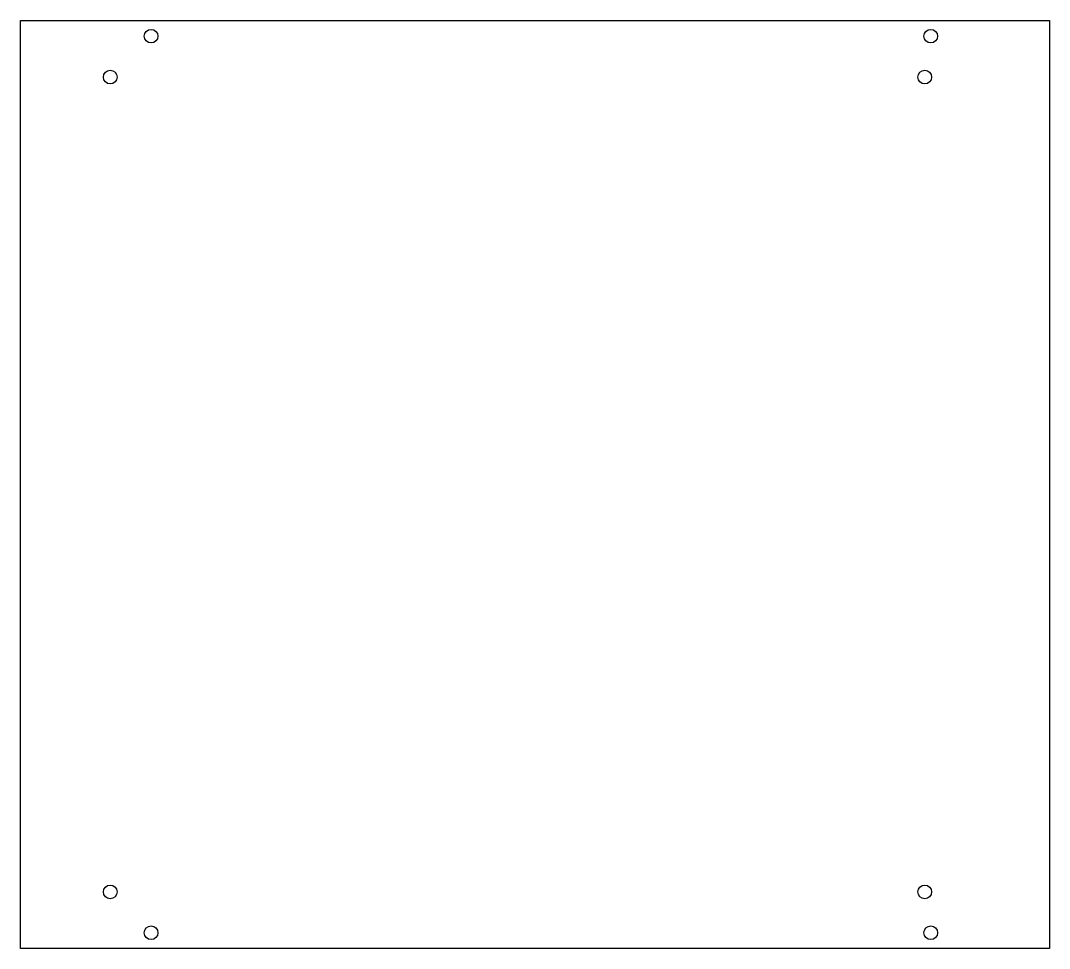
# Model space of a CAD drawing. Header units: millimetres. Extents: x 0 to 264, y -206 to 32.
import ezdxf

# ---------------------------------------------------------------- set-up
doc = ezdxf.new("R2010")
doc.units = ezdxf.units.MM
doc.header["$MEASUREMENT"] = 0
doc.layers.add('CUT', color=1, linetype='Continuous')

msp = doc.modelspace()

# ---------------------------------------------------------------- linework, layer by layer
at = {"layer": 'CUT', "color": 1}
msp.add_lwpolyline([(0.46, 31.73), (264.46, 31.73), (264.46, -206.27), (0.46, -206.27), (0.46, 31.73)], dxfattribs=at)
for centre in [(33.96, 27.73), (234.02, 27.73), (23.46, 17.23), (232.46, 17.23), (23.46, -191.77), (232.46, -191.77), (33.96, -202.27), (234.02, -202.27)]:
    msp.add_circle(centre, 1.75, dxfattribs=at)

doc.saveas('drawing.dxf')
